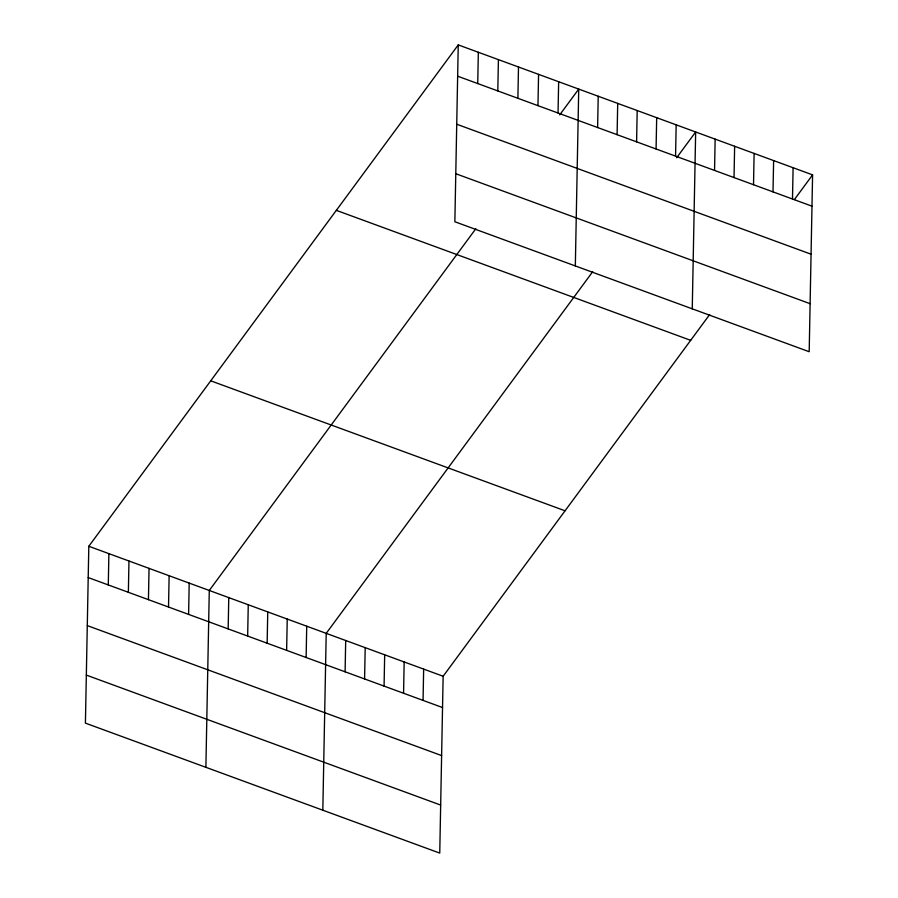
<?xml version="1.0" encoding="UTF-8"?>
<svg xmlns="http://www.w3.org/2000/svg" width="898" height="898" viewBox="0 0 898 898"><rect width="100%" height="100%" fill="white"/><g stroke="black" fill="none" stroke-linecap="round" stroke-linejoin="round"><path stroke-width="1.35" d="M458.249 44.9L454.859 221.75L809.188 351.724L812.589 174.874L458.249 44.9L88.812 546.276L85.411 723.126L439.751 853.1L443.141 676.25L709.667 314.547M108.288 584.935L108.883 553.639M128.369 592.298L128.964 561.003M148.439 599.662L149.046 568.378M168.521 607.026L169.127 575.741M188.602 614.4L189.197 583.105M205.889 767.319L209.279 590.469L475.805 228.766M228.171 628.914L228.766 597.619M247.657 636.053L248.263 604.769M267.144 643.204L267.75 611.92M286.63 650.354L287.237 619.059M306.128 657.504L306.723 626.209M322.82 810.209L326.21 633.359L592.736 271.656M345.101 671.805L345.696 640.51M364.588 678.955L365.194 647.66M384.075 686.094L384.681 654.81M403.561 693.245L404.167 661.949M423.059 700.395L423.654 669.1M477.736 83.559L478.331 52.264M497.806 90.922L498.412 59.627M517.888 98.286L518.494 66.991M537.969 105.65L538.564 74.366M558.051 113.013L558.646 81.729M575.326 265.943L578.727 89.093L559.723 114.877M597.619 127.527L598.214 96.243M617.106 134.678L617.701 103.393M636.592 141.828L637.187 110.533M656.079 148.978L656.685 117.683M675.565 156.129L676.172 124.833M692.257 308.833L695.658 131.984L676.654 157.767M714.55 170.418L715.145 139.134M734.036 177.568L734.631 146.284M753.523 184.719L754.118 153.423M773.01 191.869L773.616 160.574M792.496 199.019L793.102 167.724M794.382 199.581L812.589 174.874M457.654 76.195L811.983 206.17M456.734 124.227L811.062 254.201M455.78 173.718L810.119 303.692M336.335 210.357L690.674 340.331M210.727 380.819L565.055 510.794M88.812 546.276L443.141 676.25M88.206 577.571L442.546 707.545M87.286 625.603L441.625 755.577M86.331 675.094L440.671 805.068"/></g></svg>
